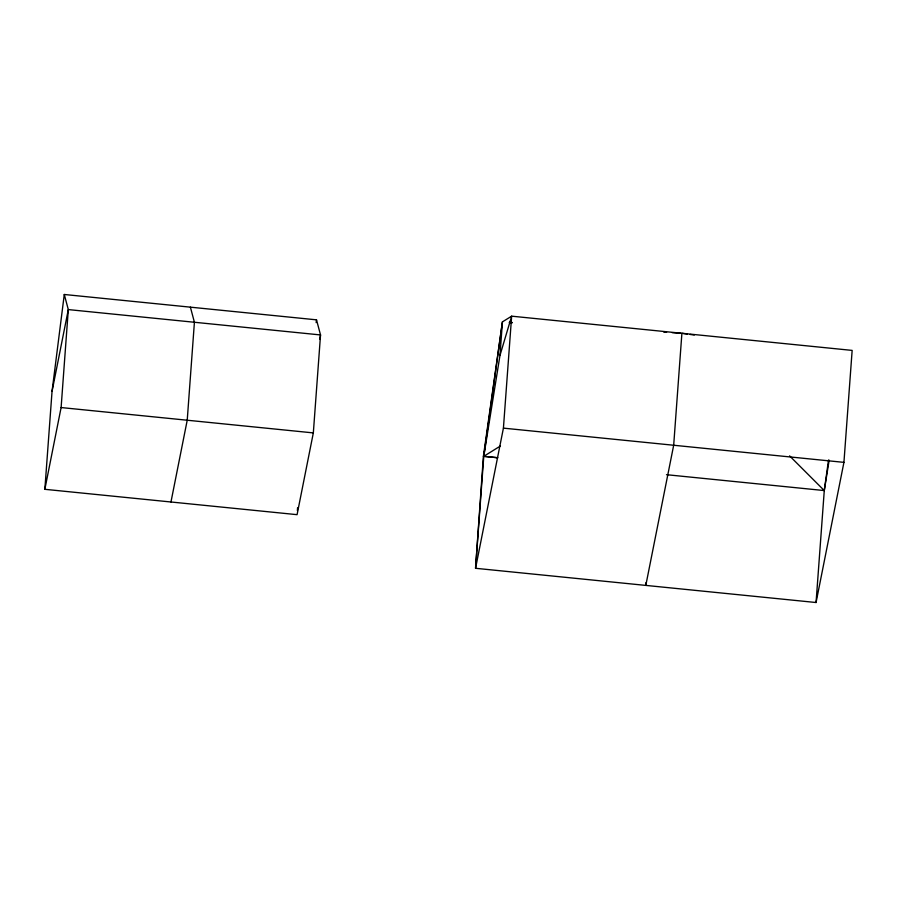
<?xml version="1.0" encoding="UTF-8"?>
<svg xmlns="http://www.w3.org/2000/svg" width="897" height="897" viewBox="0 0 897 897"><rect width="100%" height="100%" fill="white"/><g stroke="black" fill="none" stroke-linecap="round" stroke-linejoin="round"><path stroke-width="1.35" d="M483.393 456.293L475.545 568.294L816.057 602.515L843.931 462.359L852.15 350.402L511.649 316.17L502.432 321.866L483.393 456.293L497.689 457.762M44.85 489.314L52.048 391.339L64.281 294.485L316.506 319.837L320.532 334.94L313.333 432.903L297.075 514.665L44.85 489.314L61.108 407.552L68.307 309.588L64.281 294.485M297.378 510.528L297.58 507.769M499.965 355.459L502.432 321.866L483.775 456.326L475.545 568.294L503.419 428.138L511.649 316.17L499.965 355.459L483.775 456.326L497.611 457.717M646.008 582.635L645.806 585.405L673.681 445.248L681.899 333.28L687.405 334.065M816.057 602.515L824.276 490.558L828.514 460.06M316.159 322.606L316.506 319.837M666.482 474.692L824.276 490.558L829.153 460.161M52.048 391.339L68.307 309.588L320.532 334.94L319.713 339.021M170.968 501.984L187.226 420.233L194.414 322.258L190.399 307.155M483.775 456.326L500.403 446M509.395 322.315L512.176 322.483M663.814 332.137L666.594 332.316M672.156 332.664L680.509 333.191M509.361 322.561L512.12 322.842M503.419 428.138L843.931 462.359M61.108 407.552L313.333 432.903M690.152 334.458L694.289 335.041M789.595 455.878L824.276 490.558"/></g></svg>
